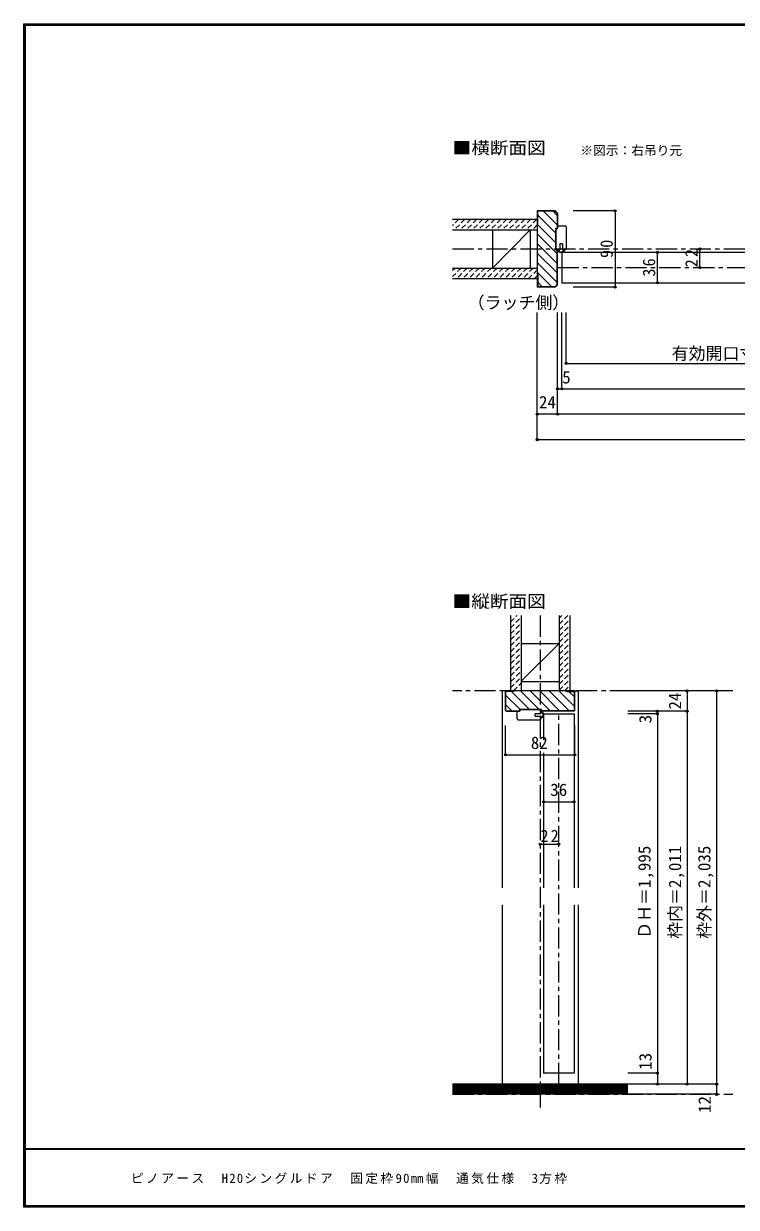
# Model space of a CAD drawing. Units: millimetres at full size, sheet at 1:5. Extents: x -973 to 977, y -718 to 696.
# Drawn here: x -973 to -132, y -701 to 696 of the extents above; entities that cross this region are included whole.
import ezdxf
from ezdxf.enums import TextEntityAlignment as Align

# ---------------------------------------------------------------- set-up
doc = ezdxf.new("R2010")
doc.units = ezdxf.units.MM
doc.header["$LTSCALE"] = 5
doc.header["$PDMODE"] = 32
doc.header["$PDSIZE"] = 2.5
doc.linetypes.add('CHAIN1', pattern=[8, 5, -1, 1, -1])
doc.linetypes.add('DASHED1', pattern=[1.8, 1.2, -0.6])
for name, color, linetype in [('0-0_補助線', 3, 'Continuous'), ('0-1_通り芯', 4, 'CHAIN1'), ('0-3_仕上げ', 2, 'Continuous'), ('0-4_枠', 4, 'Continuous'), ('0-6_扉', 6, 'Continuous'), ('0-A_文字', 3, 'Continuous'), ('0-B_寸法', 7, 'Continuous'), ('0-C_ハッチ', 4, 'DASHED1'), ('F-1_枠', 6, 'Continuous'), ('F-A_文字', 7, 'Continuous')]:
    doc.layers.add(name, color=color, linetype=linetype)
doc.styles.add('ＭＳ ゴシック', font='')
doc.styles.get('ＭＳ ゴシック').set_extended_font_data('MS Gothic')

# ---------------------------------------------------------------- blocks, each defined once
blk = doc.blocks.new('13')
at = {"layer": '0-0_補助線', "color": 7}
for p, q in [((-3.184, 13.914), (-3.184, 16.914)), ((5.816, 16.914), (-3.184, 16.914)), ((6.816, 15.914), (6.816, -10.086)), ((-4.984, 13.914), (-3.184, 13.914)), ((-4.984, -11.086), (-4.984, 13.914)), ((-4.984, -11.086), (-0.684, -11.086)), ((2.716, -4.086), (2.716, -11.086)), ((5.816, -11.086), (2.716, -11.086))]:
    blk.add_line(p, q, dxfattribs=at)
blk.add_lwpolyline([(2.716, -4.086), (-0.684, -4.086), (-0.684, -11.086)], dxfattribs=at)
for centre, radius, start, end in [((5.816, 15.914), 1, 0, 90), ((0.78, -9.605), 4.487, 199.27144, 340.72855), ((0.78, -9.605), 3.887, 202.39487, 337.60513), ((5.816, -10.086), 1, 270, 0)]:
    blk.add_arc(centre, radius, start, end, dxfattribs=at)
blk = doc.blocks.new('11')
at = {"layer": '0-0_補助線', "color": 7}
for p, q in [((-16.914, -5.816), (-16.914, 3.184)), ((-13.914, 3.184), (-16.914, 3.184)), ((11.086, 4.984), (11.086, 0.684)), ((-15.914, -6.816), (10.086, -6.816)), ((4.086, -2.716), (11.086, -2.716)), ((11.086, -5.816), (11.086, -2.716))]:
    blk.add_line(p, q, dxfattribs=at)
for points in [[(11.086, 4.984), (-13.914, 4.984), (-13.914, 3.184)], [(4.086, -2.716), (4.086, 0.684), (11.086, 0.684)]]:
    blk.add_lwpolyline(points, dxfattribs=at)
for centre, radius, start, end in [((9.605, -0.78), 4.487, 289.27145, 70.72856), ((9.605, -0.78), 3.887, 292.39487, 67.60513), ((-15.914, -5.816), 1, 180, 270), ((10.086, -5.816), 1, 270, 0)]:
    blk.add_arc(centre, radius, start, end, dxfattribs=at)

msp = doc.modelspace()

# ---------------------------------------------------------------- linework, layer by layer
at = {"layer": '0-0_補助線'}
for p, q in [((-345.828, 475), (-343, 472.172)), ((-346.036, 474.5), (-366.5, 474.5)), ((-366.5, 460), (-366.5, 474.5)), ((-346.036, 474.5), (-343.5, 471.964)), ((-343.5, 471.964), (-343.5, 454.498)), ((-343, 472.172), (-343, 454.498)), ((-366.5, 460), (-367, 460)), ((-343, 428.498), (-345.001, 428.498)), ((-343.5, 388.036), (-343.5, 428.498)), ((-343, 387.828), (-343, 428.498)), ((-366.5, 400), (-367, 400)), ((-366.5, 400), (-366.5, 385.5)), ((-346.036, 385.5), (-366.5, 385.5)), ((-343.5, 388.036), (-346.036, 385.5)), ((-322.643, -91.5), (-404.643, -91.5)), ((-404.143, -114.586), (-404.143, -92)), ((-394.643, -92), (-404.143, -92)), ((-394.643, -92), (-394.643, -91.5)), ((-332.643, -92), (-332.643, -91.5)), ((-332.643, -92), (-323.143, -92)), ((-323.143, -114.586), (-323.143, -92)), ((-403.729, -115), (-404.143, -114.586)), ((-403.936, -115.5), (-388.141, -115.5)), ((-403.729, -115), (-388.141, -115)), ((-388.141, -113.499), (-388.141, -115.5)), ((-362.141, -113.499), (-388.141, -113.499)), ((-362.141, -115.5), (-362.141, -113.499)), ((-323.557, -115), (-362.141, -115)), ((-323.35, -115.5), (-362.141, -115.5)), ((-323.557, -115), (-323.143, -114.586))]:
    msp.add_line(p, q, dxfattribs=at)
at = {"layer": '0-0_補助線', "color": 4}
for p, q in [((-366.5, 469.97), (-345.001, 448.471)), ((-359.716, 474.5), (-343.5, 458.284)), ((-348.402, 474.5), (-343.5, 469.598)), ((-367, 459.157), (-345.001, 437.158)), ((-367, 447.842), (-343.5, 424.343)), ((-367, 436.529), (-343.5, 413.029)), ((-367, 425.216), (-343.5, 401.716)), ((-367, 413.902), (-343.5, 390.402)), ((-367, 402.588), (-349.912, 385.5)), ((-366.5, 390.775), (-361.225, 385.5)), ((-404.143, -96.784), (-387.428, -113.499)), ((-397.613, -92), (-376.114, -113.499)), ((-386.8, -91.5), (-364.801, -113.499)), ((-375.485, -91.5), (-351.986, -115)), ((-364.172, -91.5), (-340.672, -115)), ((-352.858, -91.5), (-329.358, -115)), ((-341.545, -91.5), (-323.143, -109.902)), ((-329.731, -92), (-323.143, -98.588)), ((-404.143, -108.098), (-397.241, -115))]:
    msp.add_line(p, q, dxfattribs=at)
at = {"layer": '0-0_補助線', "color": 6}
for p, q in [((-338, 426), (-338, 390)), ((-359.643, -118.5), (-323.643, -118.5))]:
    msp.add_line(p, q, dxfattribs=at)
at = {"layer": '0-0_補助線'}
for points in [[(-345.828, 475), (-367, 475), (-367, 385)], [(-345.001, 428.498), (-345.001, 454.498), (-343, 454.498)], [(-343, 387.828), (-345.828, 385), (-367, 385)], [(-403.936, -115.5), (-404.643, -114.793), (-404.643, -91.5)], [(-323.35, -115.5), (-322.643, -114.793), (-322.643, -91.5)]]:
    msp.add_lwpolyline(points, dxfattribs=at)
at = {"layer": '0-1_通り芯'}
for p, q in [((-467, 430), (468, 430)), ((-343, 408.007), (344, 408.007)), ((-363.643, -2.5), (-363.643, -583.223)), ((-136.286, -91.5), (-467, -91.5)), ((-341.643, -555.5), (-341.643, -115.5)), ((-467, -567.5), (-136.286, -567.5))]:
    msp.add_line(p, q, dxfattribs=at)
at = {"layer": '0-3_仕上げ'}
for p, q in [((-467, 465), (-367, 465)), ((-467, 452.5), (-367, 452.5)), ((-467, 407.5), (-367, 407.5)), ((-467, 395), (-367, 395)), ((-398.643, -2.5), (-398.643, -91.5)), ((-386.143, -2.5), (-386.143, -91.5)), ((-341.143, -2.5), (-341.143, -91.5)), ((-328.643, -2.5), (-328.643, -91.5)), ((-260.286, -555.5), (-467, -555.5)), ((-260.286, -567.5), (-467, -567.5))]:
    msp.add_line(p, q, dxfattribs=at)
at = {"layer": '0-3_仕上げ', "color": 7}
for p, q in [((-375.572, 452.5), (-420, 407.5)), ((-386.143, -79.928), (-341.143, -35.5)), ((-260.286, -557), (-467, -557)), ((-260.286, -558.5), (-467, -558.5)), ((-260.286, -560), (-467, -560)), ((-260.286, -561.5), (-467, -561.5)), ((-260.286, -563), (-467, -563)), ((-260.286, -564.5), (-467, -564.5)), ((-260.286, -566), (-467, -566))]:
    msp.add_line(p, q, dxfattribs=at)
at = {"layer": '0-3_仕上げ', "color": 3}
for p, q in [((-420, 452.5), (-420, 407.5)), ((-375.572, 452.5), (-375.572, 407.5)), ((-386.143, -35.5), (-341.143, -35.5)), ((-386.143, -80.5), (-341.143, -80.5))]:
    msp.add_line(p, q, dxfattribs=at)
at = {"layer": '0-4_枠'}
for p, q in [((-322.643, -91.5), (-318.643, -91.5)), ((-318.643, -91.5), (-318.643, -324)), ((-408.643, -344), (-408.643, -555.5)), ((-318.643, -344), (-318.643, -555.5))]:
    msp.add_line(p, q, dxfattribs=at)
msp.add_lwpolyline([(-404.643, -91.5), (-408.643, -91.5), (-408.643, -324)], dxfattribs=at)
at = {"layer": '0-6_扉'}
for p, q in [((-8, 426), (-338, 426)), ((-338, 390), (-8, 390)), ((-359.643, -118.5), (-359.643, -149.19)), ((-323.643, -118.5), (-323.643, -324)), ((-359.643, -164.422), (-359.643, -324)), ((-359.643, -344), (-359.643, -542.5)), ((-323.643, -344), (-323.643, -542.5)), ((-323.643, -542.5), (-359.643, -542.5))]:
    msp.add_line(p, q, dxfattribs=at)
at = {"layer": '0-B_寸法', "color": 4}
for p, q in [((-275.175, 475), (-324.495, 475)), ((-275.175, 475), (-275.175, 385)), ((-225.175, 390), (-225.175, 426)), ((-175.175, 408.007), (-175.175, 430)), ((-275.175, 385), (-324.495, 385)), ((-367, 205), (-367, 355)), ((-343, 235), (-343, 355)), ((-338, 265), (-338, 355)), ((-333, 295), (-333, 355)), ((-333, 295), (284.005, 295)), ((-343, 265), (344, 265)), ((368, 235), (-367, 235)), ((-155.286, -91.5), (-260.286, -91.5)), ((-190.286, -91.5), (-190.286, -555.5)), ((-190.286, -115.5), (-260.286, -115.5)), ((-225.286, -118.5), (-260.286, -118.5)), ((-225.286, -115.5), (-225.286, -555.5)), ((-404.643, -166.922), (-404.643, -132.4)), ((-322.643, -166.922), (-322.643, -132.4)), ((-404.643, -166.922), (-322.643, -166.922)), ((-359.643, -222.382), (-323.643, -222.382)), ((-363.643, -272.382), (-341.643, -272.382)), ((-225.286, -542.5), (-260.286, -542.5)), ((-155.286, -555.5), (-260.286, -555.5))]:
    msp.add_line(p, q, dxfattribs=at)
for points in [[(-367, 205), (368, 205), (368, 355)], [(-155.286, -91.5), (-155.286, -567.5), (-260.286, -567.5)]]:
    msp.add_lwpolyline(points, dxfattribs=at)
at = {"layer": '0-B_寸法'}
for p in [(-275.175, 475), (-225.175, 426), (-175.175, 430), (-175.175, 408.007), (-225.175, 390), (-275.175, 385), (-333, 295), (-343, 265), (-338, 265), (-367, 235), (-343, 235), (-367, 205), (-190.286, -91.5), (-155.286, -91.5), (-225.286, -115.5), (-225.286, -118.5), (-190.286, -115.5), (-404.643, -166.922), (-322.643, -166.922), (-359.643, -222.382), (-323.643, -222.382), (-363.643, -272.382), (-341.643, -272.382), (-225.286, -542.5), (-225.286, -555.5), (-190.286, -555.5), (-155.286, -555.5), (-155.286, -567.5)]:
    msp.add_point(p, dxfattribs=at)
at = {"layer": '0-C_ハッチ'}
for p, q in [((-459.531, 465), (-467, 457.531)), ((-466.602, 465), (-467, 464.602)), ((-452.46, 465), (-464.96, 452.5)), ((-445.389, 465), (-457.889, 452.5)), ((-438.318, 465), (-450.818, 452.5)), ((-431.247, 465), (-443.747, 452.5)), ((-424.176, 465), (-436.676, 452.5)), ((-417.105, 465), (-429.605, 452.5)), ((-410.034, 465), (-422.534, 452.5)), ((-402.963, 465), (-415.463, 452.5)), ((-395.892, 465), (-408.392, 452.5)), ((-388.821, 465), (-401.321, 452.5)), ((-381.749, 465), (-394.249, 452.5)), ((-374.678, 465), (-387.178, 452.5)), ((-367.607, 465), (-380.107, 452.5)), ((-367, 458.536), (-372.799, 452.737)), ((-456.823, 407.5), (-467, 397.323)), ((-463.894, 407.5), (-467, 404.394)), ((-449.752, 407.5), (-462.252, 395)), ((-442.681, 407.5), (-455.181, 395)), ((-435.61, 407.5), (-448.11, 395)), ((-428.539, 407.5), (-441.039, 395)), ((-421.468, 407.5), (-433.968, 395)), ((-414.397, 407.5), (-426.897, 395)), ((-407.326, 407.5), (-419.826, 395)), ((-400.255, 407.5), (-412.755, 395)), ((-393.183, 407.5), (-405.683, 395)), ((-386.112, 407.5), (-398.612, 395)), ((-379.041, 407.5), (-391.541, 395)), ((-371.97, 407.5), (-384.47, 395)), ((-367, 405.399), (-377.399, 395)), ((-367, 398.328), (-370.328, 395)), ((-398.643, -10.111), (-391.032, -2.5)), ((-398.643, -3.04), (-398.103, -2.5)), ((-398.643, -17.182), (-386.143, -4.682)), ((-398.643, -24.253), (-386.143, -11.753)), ((-341.143, -12.819), (-330.824, -2.5)), ((-341.143, -5.748), (-337.895, -2.5)), ((-341.143, -19.89), (-328.643, -7.39)), ((-398.643, -31.324), (-386.143, -18.824)), ((-398.643, -38.395), (-386.143, -25.895)), ((-341.143, -26.961), (-328.643, -14.461)), ((-341.143, -34.032), (-328.643, -21.532)), ((-398.643, -45.466), (-386.143, -32.966)), ((-398.643, -52.537), (-386.143, -40.037)), ((-341.143, -41.103), (-328.643, -28.603)), ((-341.143, -48.174), (-328.643, -35.674)), ((-398.643, -59.608), (-386.143, -47.108)), ((-398.643, -66.679), (-386.143, -54.179)), ((-341.143, -55.246), (-328.643, -42.746)), ((-341.143, -62.317), (-328.643, -49.817)), ((-398.643, -73.751), (-386.143, -61.251)), ((-398.321, -80.5), (-386.143, -68.322)), ((-341.143, -69.388), (-328.643, -56.888)), ((-341.143, -76.459), (-328.643, -63.959)), ((-398.643, -87.893), (-386.143, -75.393)), ((-395.179, -91.5), (-386.143, -82.464)), ((-341.143, -83.53), (-328.643, -71.03)), ((-341.143, -90.601), (-328.643, -78.101)), ((-334.971, -91.5), (-328.643, -85.172))]:
    msp.add_line(p, q, dxfattribs=at)
at = {"layer": 'F-1_枠'}
for p, q in [((-973.347, 695.833), (-973.347, -700.833)), ((-973.347, 695.833), (976.653, 695.833)), ((-973.347, 695), (976.653, 695)), ((-973.347, 694.167), (976.653, 694.167)), ((-972.514, 695.833), (-972.514, -700.833)), ((-971.68, 695.833), (-971.68, -700.833)), ((976.653, -631.667), (-973.347, -631.667)), ((976.653, -632.5), (-973.347, -632.5)), ((976.653, -699.167), (-973.347, -699.167)), ((976.653, -700), (-973.347, -700)), ((976.653, -700.833), (-973.347, -700.833))]:
    msp.add_line(p, q, dxfattribs=at)

# ---------------------------------------------------------------- block references
at = {"layer": '0-0_補助線'}
for name, p in [('13', (-339.816, 440.084)), ('11', (-373.727, -118.684))]:
    msp.add_blockref(name, p, dxfattribs=at)

# ---------------------------------------------------------------- texts
at = {"layer": '0-A_文字', "color": 7, "style": 'ＭＳ ゴシック', "width": 1.1}
for s, p in [('■横断面図', (-467, 537.5)), ('■縦断面図', (-467, 2.5))]:
    msp.add_text(s, height=14.66, dxfattribs=at).set_placement(p, align=Align.BOTTOM_LEFT)
at = {"layer": '0-A_文字', "color": 7, "style": 'ＭＳ ゴシック'}
for s, height, p in [('※図示：右吊り元', 11, (-316.09, 537.5)), ('（ラッチ側）', 14.66, (-449.25, 355))]:
    msp.add_text(s, height=height, dxfattribs=at).set_placement(p, align=Align.BOTTOM_LEFT)
at = {"layer": '0-B_寸法', "style": 'ＭＳ ゴシック'}
for s, p in [('有効開口寸法＝730（660）<640>［617］', (-208.347, 295)), ('5', (-337.622, 266.878)), ('24', (-365, 237.5)), ('82', (-374.643, -164.422)), ('36', (-351.643, -219.882))]:
    msp.add_text(s, height=14.66, dxfattribs=at).set_placement(p, align=Align.BOTTOM_LEFT)
for s, p in [('24', (-192.786, -113.5)), ('3', (-227.786, -129.75)), ('ＤＨ＝1,995', (-228.881, -384)), ('枠内＝2,011', (-192.786, -384)), ('枠外＝2,035', (-158.186, -384)), ('13', (-227.786, -538.6)), ('12', (-157.786, -589.456))]:
    msp.add_text(s, height=14.66, rotation=90, dxfattribs=at).set_placement(p, align=Align.BOTTOM_LEFT)
at = {"layer": '0-B_寸法', "char_height": 14.66, "attachment_point": 7, "rotation": 90, "style": 'ＭＳ ゴシック'}
for s, insert in [('\\T1.27;\\W0.95;90', (-277.675, 419.375)), ('\\T1.27;\\W0.95;22', (-177.675, 408.378)), ('\\T1.27;\\W0.95;36', (-227.675, 397.375))]:
    msp.add_mtext(s, dxfattribs=dict(at, insert=insert))
at = {"layer": '0-B_寸法', "insert": (-363.268, -269.882), "char_height": 14.66, "attachment_point": 7, "style": 'ＭＳ ゴシック'}
msp.add_mtext('\\T1.27;\\W0.95;22', dxfattribs=at)
at = {"layer": 'F-A_文字', "insert": (-846.68, -673.333), "char_height": 11, "attachment_point": 7, "style": 'ＭＳ ゴシック'}
msp.add_mtext('\\T1.19;ピノアース\u3000H20シングルドア\u3000固定枠90㎜幅\u3000通気仕様\u30003方枠', dxfattribs=at)

doc.saveas('drawing.dxf')
